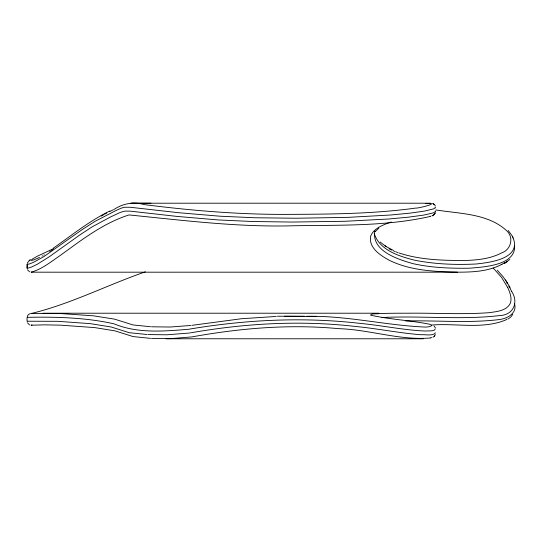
<?xml version="1.0" encoding="UTF-8"?>
<svg xmlns="http://www.w3.org/2000/svg" width="542" height="542" viewBox="0 0 542 542"><rect width="100%" height="100%" fill="white"/><g stroke="black" fill="none" stroke-linecap="round" stroke-linejoin="round"><path stroke-width="0.81" d="M27.385 263.825L27.1 268.127L27.439 268.31L31.233 267.159L37.269 264.259L49.254 256.786L79.505 235.147L92.187 226.82L110.412 217.024L120.473 212.342L124.85 211.095L130.378 211.156L176.739 216.387L218.074 219.923L252.165 221.502L291.962 222.057L344.746 221.285L388.431 219.022L407.963 217.22L423.539 215.12L433.004 212.959L435.422 211.732L435.66 211.231L435.145 211.021M27.12 264.164L27.1 268.127L27.344 267.741M374.691 231.827C372.124 251.38 398.092 259.347 412.835 263.608C431.507 267.802 450.788 268.5 469.86 268.202C482.204 266.976 515.957 265.885 514.595 245.716M374.786 231.576L374.996 231.088M31.043 271.84L31.314 272.192L457.373 272.179C472.075 272.186 487.59 271.569 500.964 264.808M432.895 337.246L434.21 336.386L435.416 334.57M27.405 262.829L30.128 259.875M435.395 212.803L434.203 214.544L432.231 215.858L432.95 215.384M435.043 213.291L433.492 215.018M434.21 336.386L434.548 335.884M512.786 314.313L510.842 316.989L508.098 319.042M375.24 231.61L378.865 228.094M509.812 259.455L504.345 263.466L507.163 261.617M431.622 337.395L430.639 337.91M507.055 319.008L506.668 319.299M504.616 262.585L504.243 262.843M53.102 248.344C71.659 235.377 89.349 220.892 109.863 211.001M29.058 260.621L30.318 259.781M51.429 250.289L51.991 249.909M503.864 263.1L503.274 263.48M49.715 251.407L50.311 251.021M505.889 319.821L506.289 319.563M431.073 215.96L430.118 216.454M502.868 263.73L502.244 264.103M30.982 313.554C70.548 304.076 107.031 285.092 145.351 271.827M44.288 254.774L43.753 255.086M505.476 320.071C482.543 329.475 455.903 323.073 431.838 325.037M101.178 216.129L103.536 214.815M147.112 334.502L129.213 332.7L111.164 326.989L90.209 323.635L57.818 321.318L27.371 321.223M502.034 264.225L501.16 264.706M42.533 255.783L42.066 256.041M104.592 214.232L106.639 213.142M109.531 211.637L113.502 209.666M39.01 257.64L39.485 257.403M114.186 209.334C123.136 203.44 133.739 201.57 144.125 204.591C191.726 210.621 239.639 214.679 287.653 214.375C330.349 214.198 373.269 213.921 415.646 208.081C418.051 208.575 442.347 202.369 425.836 203.528M38.55 257.863L33.401 260.052L30.989 260.438L32.561 258.947L37.425 256.156L52.188 249.293M52.594 249.117L53.421 248.771M429.982 216.515C383.485 226.99 335.024 224.761 287.653 225.899C234.53 226.861 181.699 220.215 129.016 214.937C103.576 222.958 81.937 239.747 60.582 255.221C51.294 261.515 42.249 269.022 31.314 272.192M389.488 222.552C382.34 225.296 373.675 228.439 370.653 236.122C368.377 247.89 380.762 255.749 389.678 260.465C410.633 270.688 434.515 271.562 457.373 272.179M30.027 313.696C26.714 314.597 26.897 318.594 27.107 321.311M390.64 222.159L391.216 221.969M430.463 337.964C399.881 340.654 369.122 329.475 338.31 328.642C289.408 324.008 240.214 328.208 192.003 336.88M27.357 317.348C55.115 316.745 86.103 317.497 114.166 323.879C137.492 333.587 163.718 331.311 188.298 329.285M32.066 324.915L31.002 325.214L44.281 324.848L60.487 325.159L94.613 327.585L114.985 330.864L133.068 336.575L150.554 338.371M190.655 332.835C244.943 323.337 300.424 320.132 355.274 326.44C377.246 328.533 398.926 333.025 420.931 334.732C425.023 334.333 433.085 336.304 435.477 332.802M189.978 332.917L188.853 333.052M191.455 336.948L170.107 338.675L151.509 338.432M192.003 325.329L241.522 318.723L276.264 316.447M188.853 329.218C245.58 319.665 303.506 316.779 360.735 323.459C382.279 325.491 403.56 330.125 425.213 331.026C427.692 330.688 435.219 331.677 435.273 328.784M188.298 333.12L166.821 334.793L148.095 334.563M190.913 325.457L170.113 327.036L151.489 326.792M381.954 317.531C421.154 315.539 460.625 320.112 499.663 315.579C513.518 315.112 518.863 302.24 511.634 291.406M277.429 316.21L316.108 316.406M284.665 316.25L304.374 316.277M150.568 326.738L133.068 324.943L114.572 319.143L93.393 315.817L59.471 313.486L31.002 313.574M131.543 203.216L150.988 203.209M130.547 203.209L430.47 203.209M42.987 313.215L378.892 313.215M405.592 320.966C436.534 320.247 467.699 323.269 498.518 319.658C506.601 318.92 517.21 313.703 514.636 303.987M166.035 338.77L423.329 338.784M306.996 316.332C346.853 315.525 385.857 325.444 425.456 327.077C427.611 327.253 435.964 325.62 428.844 324.062C409.542 320.322 389.705 319.428 370.532 315.153C370.694 313.181 377.334 314.164 379.366 313.594C388.858 313.195 398.363 313.201 407.862 313.215C434.88 312.883 461.98 314.665 488.965 312.693C496.526 311.609 506.377 311 510.3 303.344C512.21 298.1 509.914 292.45 507.786 287.653M435.91 209.964C459.785 213.785 488.112 213.412 506.865 230.899C514.012 237.613 511.025 249.781 501.601 252.924C490.463 258.778 477.563 260.079 465.185 260.478C442.956 260.512 420.158 259.977 398.865 252.931M435.009 207.125L435.551 207.722L433.471 208.914L424.779 211.041L410.328 213.094L391.006 214.978L348.371 217.342L296.393 218.236L254.936 217.755L220.316 216.231L178.183 212.674L130.351 207.274L124.653 207.24L121.333 208.128L116.049 210.479L94.979 221.38L82.465 229.395L44.2 256.359L33.848 262.152L29.282 264.015L27.107 264.313M397.923 252.599L396.087 251.915M395.186 251.563L393.424 250.838M391.243 249.876L391.71 250.086M390.782 249.659L389.861 249.218M393.14 250.289L385.071 245.939L386.297 246.745L380.125 242.03M388.966 248.771L389.413 248.995M434.555 204.693L432.868 203.575L434.555 204.693L435.395 205.953M29.573 324.936L27.398 322.761M29.546 271.827L27.446 269.733M493.179 268.019L501.533 277.348L507.746 287.578M497.265 270.207L503.071 276.711L507.434 282.965M434.013 325.972L435.395 327.781M508.206 230.479L513.159 237.281M506.994 283.391L507.251 283.778M505.435 279.909L510.103 287.416M512.468 237.064L512.773 237.545M508.728 286.074L508.979 286.488M509.223 286.887L510.137 288.486M513.05 238.033L513.437 238.751M510.347 288.879L511.601 291.332M513.552 238.995C520.361 259.056 489.033 262.626 475.971 264.008C455.524 265.011 434.833 264.198 414.711 260.221C399.298 256.312 379.359 250.302 374.197 233.345"/></g></svg>
